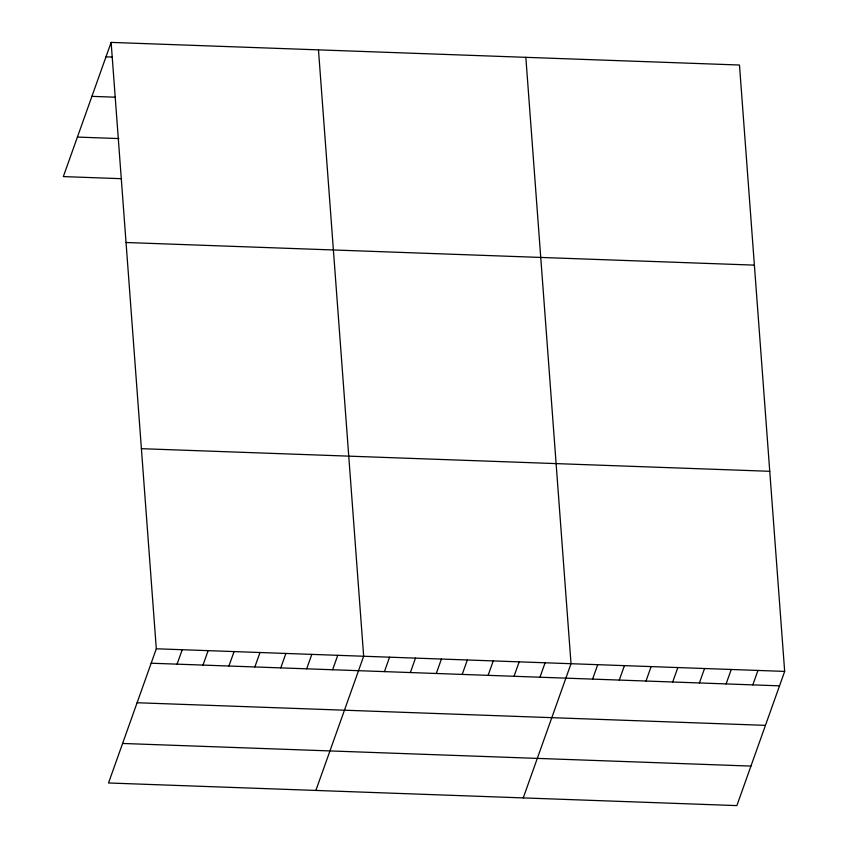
<?xml version="1.0" encoding="UTF-8"?>
<svg xmlns="http://www.w3.org/2000/svg" width="848" height="848" viewBox="0 0 848 848"><rect width="100%" height="100%" fill="white"/><g stroke="black" fill="none" stroke-linecap="round" stroke-linejoin="round"><path stroke-width="1.27" d="M111.13 42.4L156.308 648.784L108.523 782.98L736.87 805.6L784.665 671.404L739.477 65.02L111.13 42.4L63.335 176.596L121.656 178.695M177.084 664.154L182.225 649.716M203.001 665.086L208.142 650.649M228.928 666.019L234.069 651.582M254.845 666.952L259.986 652.515M280.762 667.885L285.903 653.448M306.679 668.818L311.82 654.38M332.607 669.75L337.748 655.313M315.88 790.442L363.665 656.246L318.477 49.862M384.441 671.616L389.582 657.179M410.358 672.549L415.499 658.112M436.285 673.482L441.426 659.044M462.202 674.414L467.343 659.977M488.119 675.347L493.26 660.91M514.036 676.28L519.177 661.843M539.964 677.213L545.105 662.776M523.237 797.904L571.022 663.708L525.834 57.335M592.582 679.11L597.723 664.673M619.284 680.075L624.435 665.638M645.996 681.039L651.137 666.592M672.697 681.993L677.838 667.556M699.399 682.958L704.55 668.521M726.111 683.923L731.252 669.475M752.812 684.877L757.953 670.439M105.979 56.837L112.466 57.07M91.913 96.354L115.243 97.202M77.412 137.079L118.879 138.574M126.034 242.507L754.391 265.127M141.393 448.677L769.751 471.297M156.308 648.784L784.665 671.404M151.167 663.221L779.524 685.841M137.09 702.738L765.447 725.358M122.589 743.463L750.946 766.083"/></g></svg>
